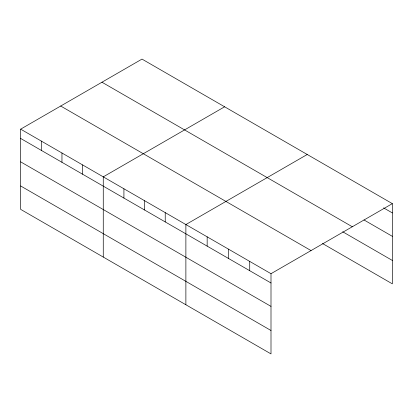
<?xml version="1.0" encoding="UTF-8"?>
<svg xmlns="http://www.w3.org/2000/svg" width="413" height="413" viewBox="0 0 413 413"><rect width="100%" height="100%" fill="white"/><g stroke="black" fill="none" stroke-linecap="round" stroke-linejoin="round"><path stroke-width="0.62" d="M271 306.389L271 273.695L20.65 129.155L20.65 209.365L271 353.905L271 306.389L20.65 161.85M20.65 129.155L142 59.095L392.35 203.635L392.35 283.845L322.507 243.52M224.615 106.791L103.265 176.852L103.265 257.062M307.231 154.493L185.881 224.553L185.881 304.763M271 273.695L392.35 203.635M383.62 207.889L392.35 212.927M363.977 219.948L392.35 236.329M101.954 82.213L352.304 226.752M342.697 231.776L392.35 260.443M60.696 106.033L311.046 250.577M20.65 138.448L271 282.988M20.65 185.964L271 330.503M249.72 261.408L249.72 270.701M228.441 249.122L228.441 258.414M207.161 236.835L207.161 246.133M165.231 212.628L165.231 221.92M144.576 200.703L144.576 209.995M123.921 188.777L123.921 198.07M82.61 164.926L82.61 174.224M61.96 153.006L61.96 162.299M41.305 141.081L41.305 150.373"/></g></svg>
